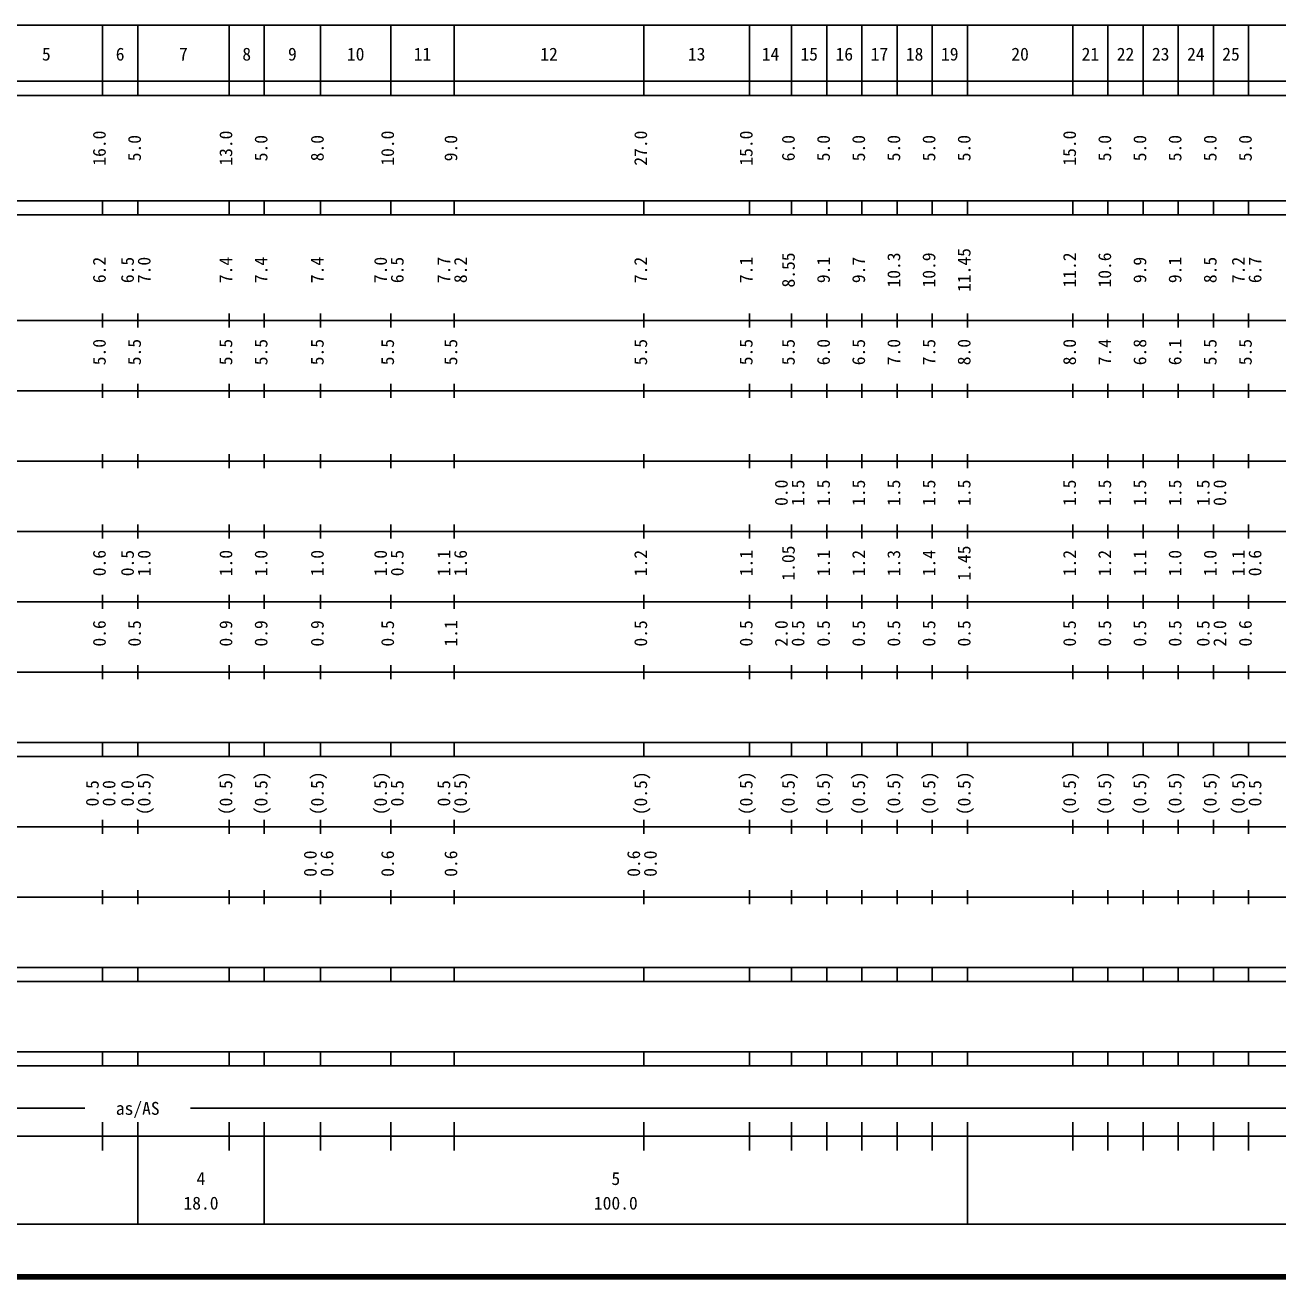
# Model space of a CAD drawing. Units: millimetres on the paper, enlarged 1000 times. Extents: x 40000 to 680000, y 20000 to 380000.
# Drawn here: x 233975 to 412178, y 20000 to 198000 of the extents above; entities that cross this region are included whole.
import ezdxf
from ezdxf.enums import TextEntityAlignment as Align

# ---------------------------------------------------------------- set-up
doc = ezdxf.new("R2010")
doc.units = ezdxf.units.MM
doc.header["$LTSCALE"] = 1000
doc.layers.add('M-TTL', color=2, linetype='Continuous', lineweight=140)
doc.layers.add('M-TTL-BAND', color=7, linetype='Continuous', lineweight=25)
doc.styles.add('ＭＳ ゴシック', font='')
doc.styles.get('ＭＳ ゴシック').set_extended_font_data('MS Gothic')

msp = doc.modelspace()

# ---------------------------------------------------------------- linework, layer by layer
at = {"layer": 'M-TTL'}
msp.add_line((40000, 20000), (680000, 20000), dxfattribs=at)
at = {"layer": 'M-TTL-BAND'}
for p, q in [((68000, 198000), (579000, 198000)), ((245000, 188000), (245000, 198000)), ((250000, 188000), (250000, 198000)), ((263000, 188000), (263000, 198000)), ((268000, 188000), (268000, 198000)), ((276000, 188000), (276000, 198000)), ((286000, 188000), (286000, 198000)), ((295000, 188000), (295000, 198000)), ((322000, 188000), (322000, 198000)), ((337000, 188000), (337000, 198000)), ((343000, 188000), (343000, 198000)), ((348000, 188000), (348000, 198000)), ((353000, 188000), (353000, 198000)), ((358000, 188000), (358000, 198000)), ((363000, 188000), (363000, 198000)), ((368000, 188000), (368000, 198000)), ((383000, 188000), (383000, 198000)), ((388000, 188000), (388000, 198000)), ((393000, 188000), (393000, 198000)), ((398000, 188000), (398000, 198000)), ((403000, 188000), (403000, 198000)), ((408000, 188000), (408000, 198000)), ((40000, 190000), (579000, 190000)), ((40000, 188000), (579000, 188000)), ((40000, 173000), (579000, 173000)), ((245000, 171000), (245000, 173000)), ((250000, 171000), (250000, 173000)), ((263000, 171000), (263000, 173000)), ((268000, 171000), (268000, 173000)), ((276000, 171000), (276000, 173000)), ((286000, 171000), (286000, 173000)), ((295000, 171000), (295000, 173000)), ((322000, 171000), (322000, 173000)), ((337000, 171000), (337000, 173000)), ((343000, 171000), (343000, 173000)), ((348000, 171000), (348000, 173000)), ((353000, 171000), (353000, 173000)), ((358000, 171000), (358000, 173000)), ((363000, 171000), (363000, 173000)), ((368000, 171000), (368000, 173000)), ((383000, 171000), (383000, 173000)), ((388000, 171000), (388000, 173000)), ((393000, 171000), (393000, 173000)), ((398000, 171000), (398000, 173000)), ((403000, 171000), (403000, 173000)), ((408000, 171000), (408000, 173000)), ((40000, 171000), (579000, 171000)), ((245000, 155000), (245000, 157000)), ((250000, 155000), (250000, 157000)), ((263000, 155000), (263000, 157000)), ((268000, 155000), (268000, 157000)), ((276000, 155000), (276000, 157000)), ((286000, 155000), (286000, 157000)), ((295000, 155000), (295000, 157000)), ((322000, 155000), (322000, 157000)), ((337000, 155000), (337000, 157000)), ((343000, 155000), (343000, 157000)), ((348000, 155000), (348000, 157000)), ((353000, 155000), (353000, 157000)), ((358000, 155000), (358000, 157000)), ((363000, 155000), (363000, 157000)), ((368000, 155000), (368000, 157000)), ((383000, 155000), (383000, 157000)), ((388000, 155000), (388000, 157000)), ((393000, 155000), (393000, 157000)), ((398000, 155000), (398000, 157000)), ((403000, 155000), (403000, 157000)), ((408000, 155000), (408000, 157000)), ((40000, 156000), (579000, 156000)), ((245000, 145000), (245000, 147000)), ((250000, 145000), (250000, 147000)), ((263000, 145000), (263000, 147000)), ((268000, 145000), (268000, 147000)), ((276000, 145000), (276000, 147000)), ((286000, 145000), (286000, 147000)), ((295000, 145000), (295000, 147000)), ((322000, 145000), (322000, 147000)), ((337000, 145000), (337000, 147000)), ((343000, 145000), (343000, 147000)), ((348000, 145000), (348000, 147000)), ((353000, 145000), (353000, 147000)), ((358000, 145000), (358000, 147000)), ((363000, 145000), (363000, 147000)), ((368000, 145000), (368000, 147000)), ((383000, 145000), (383000, 147000)), ((388000, 145000), (388000, 147000)), ((393000, 145000), (393000, 147000)), ((398000, 145000), (398000, 147000)), ((403000, 145000), (403000, 147000)), ((408000, 145000), (408000, 147000)), ((46000, 146000), (579000, 146000)), ((52000, 136000), (579000, 136000)), ((245000, 135000), (245000, 137000)), ((250000, 135000), (250000, 137000)), ((263000, 135000), (263000, 137000)), ((268000, 135000), (268000, 137000)), ((276000, 135000), (276000, 137000)), ((286000, 135000), (286000, 137000)), ((295000, 135000), (295000, 137000)), ((322000, 135000), (322000, 137000)), ((337000, 135000), (337000, 137000)), ((343000, 135000), (343000, 137000)), ((348000, 135000), (348000, 137000)), ((353000, 135000), (353000, 137000)), ((358000, 135000), (358000, 137000)), ((363000, 135000), (363000, 137000)), ((368000, 135000), (368000, 137000)), ((383000, 135000), (383000, 137000)), ((388000, 135000), (388000, 137000)), ((393000, 135000), (393000, 137000)), ((398000, 135000), (398000, 137000)), ((403000, 135000), (403000, 137000)), ((408000, 135000), (408000, 137000)), ((245000, 125000), (245000, 127000)), ((250000, 125000), (250000, 127000)), ((263000, 125000), (263000, 127000)), ((268000, 125000), (268000, 127000)), ((276000, 125000), (276000, 127000)), ((286000, 125000), (286000, 127000)), ((295000, 125000), (295000, 127000)), ((322000, 125000), (322000, 127000)), ((337000, 125000), (337000, 127000)), ((343000, 125000), (343000, 127000)), ((348000, 125000), (348000, 127000)), ((353000, 125000), (353000, 127000)), ((358000, 125000), (358000, 127000)), ((363000, 125000), (363000, 127000)), ((368000, 125000), (368000, 127000)), ((383000, 125000), (383000, 127000)), ((388000, 125000), (388000, 127000)), ((393000, 125000), (393000, 127000)), ((398000, 125000), (398000, 127000)), ((403000, 125000), (403000, 127000)), ((408000, 125000), (408000, 127000)), ((46000, 126000), (579000, 126000)), ((52000, 116000), (579000, 116000)), ((245000, 115000), (245000, 117000)), ((250000, 115000), (250000, 117000)), ((263000, 115000), (263000, 117000)), ((268000, 115000), (268000, 117000)), ((276000, 115000), (276000, 117000)), ((286000, 115000), (286000, 117000)), ((295000, 115000), (295000, 117000)), ((322000, 115000), (322000, 117000)), ((337000, 115000), (337000, 117000)), ((343000, 115000), (343000, 117000)), ((348000, 115000), (348000, 117000)), ((353000, 115000), (353000, 117000)), ((358000, 115000), (358000, 117000)), ((363000, 115000), (363000, 117000)), ((368000, 115000), (368000, 117000)), ((383000, 115000), (383000, 117000)), ((388000, 115000), (388000, 117000)), ((393000, 115000), (393000, 117000)), ((398000, 115000), (398000, 117000)), ((403000, 115000), (403000, 117000)), ((408000, 115000), (408000, 117000)), ((245000, 105000), (245000, 107000)), ((250000, 105000), (250000, 107000)), ((263000, 105000), (263000, 107000)), ((268000, 105000), (268000, 107000)), ((276000, 105000), (276000, 107000)), ((286000, 105000), (286000, 107000)), ((295000, 105000), (295000, 107000)), ((322000, 105000), (322000, 107000)), ((337000, 105000), (337000, 107000)), ((343000, 105000), (343000, 107000)), ((348000, 105000), (348000, 107000)), ((353000, 105000), (353000, 107000)), ((358000, 105000), (358000, 107000)), ((363000, 105000), (363000, 107000)), ((368000, 105000), (368000, 107000)), ((383000, 105000), (383000, 107000)), ((388000, 105000), (388000, 107000)), ((393000, 105000), (393000, 107000)), ((398000, 105000), (398000, 107000)), ((403000, 105000), (403000, 107000)), ((408000, 105000), (408000, 107000)), ((46000, 106000), (579000, 106000)), ((40000, 96000), (579000, 96000)), ((245000, 94000), (245000, 96000)), ((250000, 94000), (250000, 96000)), ((263000, 94000), (263000, 96000)), ((268000, 94000), (268000, 96000)), ((276000, 94000), (276000, 96000)), ((286000, 94000), (286000, 96000)), ((295000, 94000), (295000, 96000)), ((322000, 94000), (322000, 96000)), ((337000, 94000), (337000, 96000)), ((343000, 94000), (343000, 96000)), ((348000, 94000), (348000, 96000)), ((353000, 94000), (353000, 96000)), ((358000, 94000), (358000, 96000)), ((363000, 94000), (363000, 96000)), ((368000, 94000), (368000, 96000)), ((383000, 94000), (383000, 96000)), ((388000, 94000), (388000, 96000)), ((393000, 94000), (393000, 96000)), ((398000, 94000), (398000, 96000)), ((403000, 94000), (403000, 96000)), ((408000, 94000), (408000, 96000)), ((40000, 94000), (579000, 94000)), ((49000, 84000), (579000, 84000)), ((245000, 83000), (245000, 85000)), ((250000, 83000), (250000, 85000)), ((263000, 83000), (263000, 85000)), ((268000, 83000), (268000, 85000)), ((276000, 83000), (276000, 85000)), ((286000, 83000), (286000, 85000)), ((295000, 83000), (295000, 85000)), ((322000, 83000), (322000, 85000)), ((337000, 83000), (337000, 85000)), ((343000, 83000), (343000, 85000)), ((348000, 83000), (348000, 85000)), ((353000, 83000), (353000, 85000)), ((358000, 83000), (358000, 85000)), ((363000, 83000), (363000, 85000)), ((368000, 83000), (368000, 85000)), ((383000, 83000), (383000, 85000)), ((388000, 83000), (388000, 85000)), ((393000, 83000), (393000, 85000)), ((398000, 83000), (398000, 85000)), ((403000, 83000), (403000, 85000)), ((408000, 83000), (408000, 85000)), ((245000, 73000), (245000, 75000)), ((250000, 73000), (250000, 75000)), ((263000, 73000), (263000, 75000)), ((268000, 73000), (268000, 75000)), ((276000, 73000), (276000, 75000)), ((286000, 73000), (286000, 75000)), ((295000, 73000), (295000, 75000)), ((322000, 73000), (322000, 75000)), ((337000, 73000), (337000, 75000)), ((343000, 73000), (343000, 75000)), ((348000, 73000), (348000, 75000)), ((353000, 73000), (353000, 75000)), ((358000, 73000), (358000, 75000)), ((363000, 73000), (363000, 75000)), ((368000, 73000), (368000, 75000)), ((383000, 73000), (383000, 75000)), ((388000, 73000), (388000, 75000)), ((393000, 73000), (393000, 75000)), ((398000, 73000), (398000, 75000)), ((403000, 73000), (403000, 75000)), ((408000, 73000), (408000, 75000)), ((40000, 74000), (579000, 74000)), ((40000, 64000), (579000, 64000)), ((245000, 62000), (245000, 64000)), ((250000, 62000), (250000, 64000)), ((263000, 62000), (263000, 64000)), ((268000, 62000), (268000, 64000)), ((276000, 62000), (276000, 64000)), ((286000, 62000), (286000, 64000)), ((295000, 62000), (295000, 64000)), ((322000, 62000), (322000, 64000)), ((337000, 62000), (337000, 64000)), ((343000, 62000), (343000, 64000)), ((348000, 62000), (348000, 64000)), ((353000, 62000), (353000, 64000)), ((358000, 62000), (358000, 64000)), ((363000, 62000), (363000, 64000)), ((368000, 62000), (368000, 64000)), ((383000, 62000), (383000, 64000)), ((388000, 62000), (388000, 64000)), ((393000, 62000), (393000, 64000)), ((398000, 62000), (398000, 64000)), ((403000, 62000), (403000, 64000)), ((408000, 62000), (408000, 64000)), ((40000, 62000), (579000, 62000)), ((40000, 52000), (579000, 52000)), ((245000, 50000), (245000, 52000)), ((250000, 50000), (250000, 52000)), ((263000, 50000), (263000, 52000)), ((268000, 50000), (268000, 52000)), ((276000, 50000), (276000, 52000)), ((286000, 50000), (286000, 52000)), ((295000, 50000), (295000, 52000)), ((322000, 50000), (322000, 52000)), ((337000, 50000), (337000, 52000)), ((343000, 50000), (343000, 52000)), ((348000, 50000), (348000, 52000)), ((353000, 50000), (353000, 52000)), ((358000, 50000), (358000, 52000)), ((363000, 50000), (363000, 52000)), ((368000, 50000), (368000, 52000)), ((383000, 50000), (383000, 52000)), ((388000, 50000), (388000, 52000)), ((393000, 50000), (393000, 52000)), ((398000, 50000), (398000, 52000)), ((403000, 50000), (403000, 52000)), ((408000, 50000), (408000, 52000)), ((40000, 50000), (579000, 50000)), ((118500, 44000), (242500, 44000)), ((257500, 44000), (565000, 44000)), ((245000, 38000), (245000, 42000)), ((250000, 27500), (250000, 42000)), ((263000, 38000), (263000, 42000)), ((268000, 27500), (268000, 42000)), ((276000, 38000), (276000, 42000)), ((286000, 38000), (286000, 42000)), ((295000, 38000), (295000, 42000)), ((322000, 38000), (322000, 42000)), ((337000, 38000), (337000, 42000)), ((343000, 38000), (343000, 42000)), ((348000, 38000), (348000, 42000)), ((353000, 38000), (353000, 42000)), ((358000, 38000), (358000, 42000)), ((363000, 38000), (363000, 42000)), ((368000, 27500), (368000, 42000)), ((383000, 38000), (383000, 42000)), ((388000, 38000), (388000, 42000)), ((393000, 38000), (393000, 42000)), ((398000, 38000), (398000, 42000)), ((403000, 38000), (403000, 42000)), ((408000, 38000), (408000, 42000)), ((40000, 40000), (579000, 40000)), ((68000, 27500), (579000, 27500))]:
    msp.add_line(p, q, dxfattribs=at)

# ---------------------------------------------------------------- texts
at = {"layer": 'M-TTL-BAND', "style": 'ＭＳ ゴシック'}
for s, p in [('5', (237000, 192405)), ('6', (247500, 192405)), ('7', (256500, 192405)), ('8', (265500, 192405)), ('9', (272000, 192405)), ('10', (281000, 192405)), ('11', (290500, 192405)), ('12', (308500, 192405)), ('13', (329500, 192405)), ('14', (340000, 192405)), ('15', (345500, 192405)), ('16', (350500, 192405)), ('17', (355500, 192405)), ('18', (360500, 192405)), ('19', (365500, 192405)), ('20', (375500, 192405)), ('21', (385500, 192405)), ('22', (390500, 192405)), ('23', (395500, 192405)), ('24', (400500, 192405)), ('25', (405500, 192405)), ('as/AS', (250000, 42500)), ('4', (259000, 32523)), ('5', (318000, 32523)), ('18.0', (259000, 29033)), ('100.0', (318000, 29033))]:
    msp.add_text(s, height=1833, dxfattribs=at).set_placement(p, align=Align.BOTTOM_CENTER)
for s, p in [('16.0', (246000, 180500)), ('5.0', (251000, 180500)), ('13.0', (264000, 180500)), ('5.0', (269000, 180500)), ('8.0', (277000, 180500)), ('10.0', (287000, 180500)), ('9.0', (296000, 180500)), ('27.0', (323000, 180500)), ('15.0', (338000, 180500)), ('6.0', (344000, 180500)), ('5.0', (349000, 180500)), ('5.0', (354000, 180500)), ('5.0', (359000, 180500)), ('5.0', (364000, 180500)), ('5.0', (369000, 180500)), ('15.0', (384000, 180500)), ('5.0', (389000, 180500)), ('5.0', (394000, 180500)), ('5.0', (399000, 180500)), ('5.0', (404000, 180500)), ('5.0', (409000, 180500)), ('11.45', (369000, 163174)), ('6.2', (246000, 163174)), ('6.5', (250000, 163174)), ('7.0', (252370, 163174)), ('7.4', (264000, 163174)), ('7.4', (269000, 163174)), ('7.4', (277000, 163174)), ('7.0', (286000, 163174)), ('6.5', (288370, 163174)), ('7.7', (295000, 163174)), ('8.2', (297370, 163174)), ('7.2', (323000, 163174)), ('7.1', (338009, 163174)), ('8.55', (344009, 163174)), ('9.1', (349000, 163174)), ('9.7', (354000, 163174)), ('10.3', (359000, 163174)), ('10.9', (364000, 163174)), ('11.2', (384000, 163174)), ('10.6', (389000, 163174)), ('9.9', (394000, 163174)), ('9.1', (399000, 163174)), ('8.5', (404000, 163174)), ('7.2', (408000, 163174)), ('6.7', (410370, 163174)), ('7.4', (389000, 151500)), ('5.0', (246000, 151500)), ('5.5', (251000, 151500)), ('5.5', (264000, 151500)), ('5.5', (269000, 151500)), ('5.5', (277000, 151500)), ('5.5', (287000, 151500)), ('5.5', (296000, 151500)), ('5.5', (323000, 151500)), ('5.5', (338000, 151500)), ('5.5', (344000, 151500)), ('6.0', (349000, 151500)), ('6.5', (354000, 151500)), ('7.0', (359000, 151500)), ('7.5', (364000, 151500)), ('8.0', (369000, 151500)), ('8.0', (384000, 151500)), ('6.8', (394000, 151500)), ('6.1', (399000, 151500)), ('5.5', (404000, 151500)), ('5.5', (409000, 151500)), ('0.0', (343000, 131500)), ('1.5', (345370, 131500)), ('1.5', (349000, 131500)), ('1.5', (354000, 131500)), ('1.5', (359000, 131500)), ('1.5', (364000, 131500)), ('1.5', (369000, 131500)), ('1.5', (384000, 131500)), ('1.5', (389000, 131500)), ('1.5', (394000, 131500)), ('1.5', (399000, 131500)), ('1.5', (403000, 131500)), ('0.0', (405370, 131500)), ('0.6', (246000, 121500)), ('0.5', (250000, 121500)), ('1.0', (252370, 121500)), ('1.0', (264000, 121500)), ('1.0', (269000, 121500)), ('1.0', (277000, 121500)), ('1.0', (286000, 121500)), ('0.5', (288370, 121500)), ('1.1', (295000, 121500)), ('1.6', (297370, 121500)), ('1.2', (323000, 121500)), ('1.1', (338009, 121500)), ('1.05', (344000, 121500)), ('1.1', (349000, 121500)), ('1.2', (354000, 121500)), ('1.3', (359000, 121500)), ('1.4', (364000, 121500)), ('1.45', (369000, 121500)), ('1.2', (384000, 121500)), ('1.2', (389000, 121500)), ('1.1', (394000, 121500)), ('1.0', (399000, 121500)), ('1.0', (404000, 121500)), ('1.1', (408000, 121500)), ('0.6', (410370, 121500)), ('0.6', (246000, 111500)), ('0.5', (251000, 111500)), ('0.9', (264000, 111500)), ('0.9', (269000, 111500)), ('0.9', (277000, 111500)), ('0.5', (287000, 111500)), ('1.1', (296000, 111500)), ('0.5', (323000, 111500)), ('0.5', (338000, 111500)), ('2.0', (343000, 111500)), ('0.5', (345370, 111500)), ('0.5', (349000, 111500)), ('0.5', (354000, 111500)), ('0.5', (359000, 111500)), ('0.5', (364000, 111500)), ('0.5', (369000, 111500)), ('0.5', (384000, 111500)), ('0.5', (389000, 111500)), ('0.5', (394000, 111500)), ('0.5', (399000, 111500)), ('0.5', (403000, 111500)), ('2.0', (405370, 111500)), ('0.6', (409000, 111500)), ('(0.5)', (252370, 88764)), ('(0.5)', (264000, 88764)), ('(0.5)', (269000, 88764)), ('(0.5)', (277000, 88764)), ('(0.5)', (286000, 88764)), ('(0.5)', (297370, 88764)), ('(0.5)', (323000, 88764)), ('(0.5)', (338000, 88764)), ('(0.5)', (344000, 88764)), ('(0.5)', (349000, 88764)), ('(0.5)', (354000, 88764)), ('(0.5)', (359000, 88764)), ('(0.5)', (364000, 88764)), ('(0.5)', (369000, 88764)), ('(0.5)', (384000, 88764)), ('(0.5)', (389000, 88764)), ('(0.5)', (394000, 88764)), ('(0.5)', (399000, 88764)), ('(0.5)', (404000, 88764)), ('(0.5)', (408000, 88764)), ('0.5', (245000, 88764)), ('0.0', (247370, 88764)), ('0.0', (250000, 88764)), ('0.5', (288370, 88764)), ('0.5', (295000, 88764)), ('0.5', (410370, 88764)), ('0.0', (276000, 78764)), ('0.6', (278370, 78764)), ('0.6', (287000, 78764)), ('0.6', (296000, 78764)), ('0.6', (322000, 78764)), ('0.0', (324370, 78764))]:
    msp.add_text(s, height=1833, rotation=90, dxfattribs=at).set_placement(p, align=Align.BOTTOM_CENTER)

doc.saveas('drawing.dxf')
